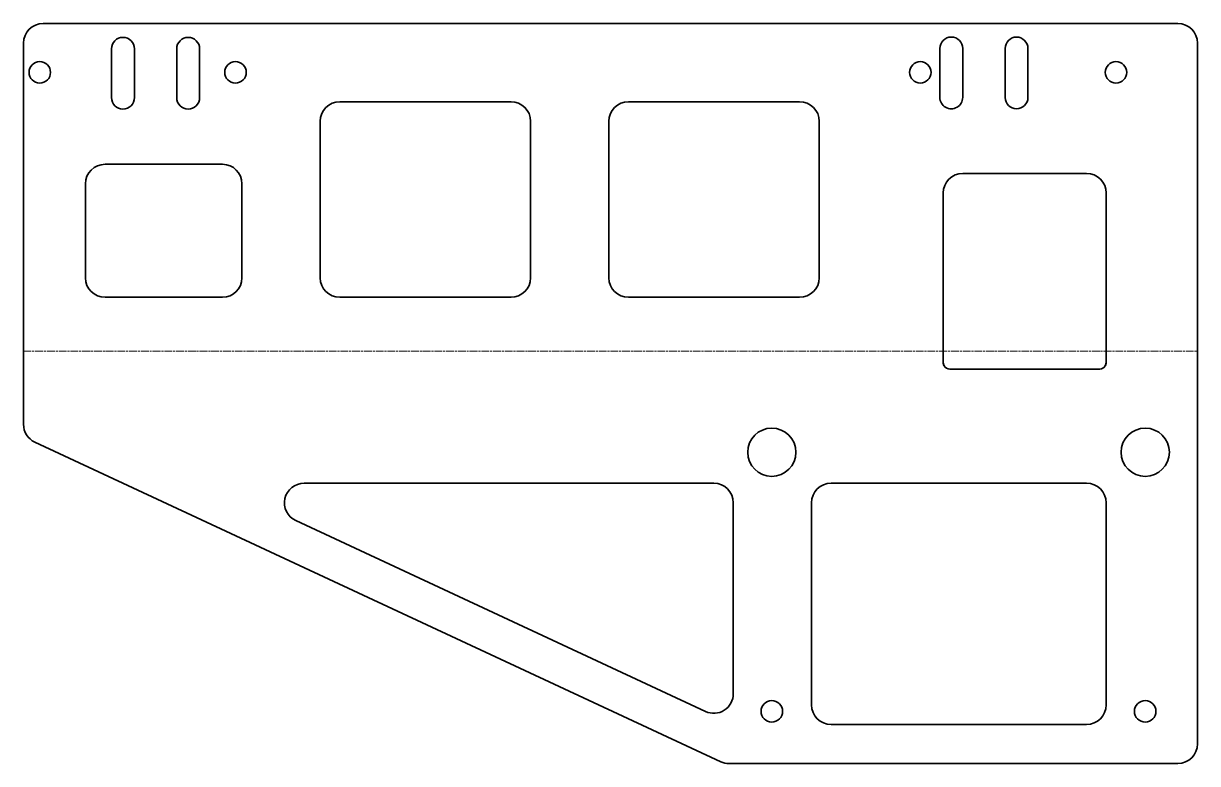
# Model space of a CAD drawing. Header units: millimetres. Extents: x 0 to 360, y 0 to 227.
import ezdxf

# ---------------------------------------------------------------- set-up
doc = ezdxf.new("R2010")
doc.units = ezdxf.units.MM
doc.linetypes.add('Chain', pattern=[13.68, 9.12, -1.14, 2.28, -1.14])
doc.layers.add('SIMUMAK Bend Centerline (ISO)', color=7, linetype='Chain', lineweight=9)
doc.layers.add('SIMUMAK Visible (ISO)', color=7, linetype='Continuous', lineweight=35)

# ---------------------------------------------------------------- blocks, each defined once
blk = doc.blocks.new('TRC-SPE-DER-0020_Sheet_VIEW1')
at = {"layer": 'SIMUMAK Bend Centerline (ISO)', "ltscale": 0.263158}
blk.add_line((-180, 13), (180, 13), dxfattribs=at)
at = {"layer": 'SIMUMAK Visible (ISO)'}
for p, q in [((-174, 113.52), (174, 113.52)), ((-180, -9.45), (-180, 107.52)), ((-153, 90.77), (-153, 105.77)), ((-146, 105.77), (-146, 90.77)), ((-133, 90.77), (-133, 105.77)), ((-126, 105.77), (-126, 90.77)), ((101, 90.85), (101, 105.85)), ((108, 105.85), (108, 90.85)), ((121, 90.85), (121, 105.85)), ((128, 105.85), (128, 90.85)), ((180, 107.52), (180, -107.52)), ((-83, 89.52), (-30.5, 89.52)), ((5.5, 89.52), (58, 89.52)), ((-89, 35.52), (-89, 83.52)), ((-24.5, 83.52), (-24.5, 35.52)), ((-0.5, 35.52), (-0.5, 83.52)), ((64, 83.52), (64, 35.52)), ((-155, 70.32), (-119, 70.32)), ((108, 67.52), (146, 67.52)), ((-161, 35.52), (-161, 64.32)), ((-113, 64.32), (-113, 35.52)), ((102, 9.23), (102, 61.52)), ((152, 61.52), (152, 9.23)), ((-119, 29.52), (-155, 29.52)), ((-30.5, 29.52), (-83, 29.52)), ((58, 29.52), (5.5, 29.52)), ((150, 7.52), (104, 7.52)), ((33.79, -112.96), (-176.54, -14.88)), ((-93.97, -27.52), (31.66, -27.52)), ((67.66, -27.52), (145.96, -27.52)), ((37.66, -33.52), (37.66, -92.11)), ((61.66, -95.52), (61.66, -33.52)), ((151.96, -33.52), (151.96, -95.52)), ((29.12, -97.54), (-96.5, -38.96)), ((145.96, -101.52), (67.66, -101.52)), ((174, -113.52), (36.33, -113.52))]:
    blk.add_line(p, q, dxfattribs=at)
for centre, radius in [((-175, 98.52), 3.3), ((-115, 98.52), 3.3), ((95, 98.52), 3.3), ((155, 98.52), 3.3), ((49.46, -18.02), 7.4), ((163.96, -18.02), 7.4), ((49.46, -97.52), 3.3), ((163.96, -97.52), 3.3)]:
    blk.add_circle(centre, radius, dxfattribs=at)
at = {"layer": 'SIMUMAK Visible (ISO)', "extrusion": (0, 0, -1)}
for centre, radius, start, end in [((174, 107.52), 6, 0, 90), ((-174, 107.52), 6, 90, 180), ((149.5, 105.77), 3.5, 0, 180), ((129.5, 105.77), 3.5, 0, 180), ((-104.5, 105.85), 3.5, 0.0003, 179.9997), ((-124.5, 105.85), 3.5, 0, 180), ((149.5, 90.77), 3.5, 180, 0), ((129.5, 90.77), 3.5, 180, 0), ((-104.5, 90.85), 3.5, 179.9997, 0.0003), ((-124.5, 90.85), 3.5, 180, 0), ((174, -9.45), 6, 295, 360), ((-174, -107.52), 6, 180, 270), ((-36.33, -107.52), 6, 270, 295)]:
    blk.add_arc(centre, radius, start, end, dxfattribs=at)
at = {"layer": 'SIMUMAK Visible (ISO)'}
for centre, radius, start, end in [((-83, 83.52), 6, 90, 180), ((-30.5, 83.52), 6, 0, 90), ((5.5, 83.52), 6, 90, 180), ((58, 83.52), 6, 0, 90), ((-155, 64.32), 6, 90, 180), ((-119, 64.32), 6, 360, 90), ((108, 61.52), 6, 90, 180), ((146, 61.52), 6, 360, 90), ((-155, 35.52), 6, 180, 270), ((-119, 35.52), 6, 270, 360), ((-83, 35.52), 6, 180, 270), ((-30.5, 35.52), 6, 270, 0), ((5.5, 35.52), 6, 180, 270), ((58, 35.52), 6, 270, 360), ((104, 9.52), 2, 211.5938, 270), ((150, 9.52), 2, 270, 328.4062), ((-93.97, -33.52), 6, 90, 245), ((31.66, -33.52), 6, 0, 90), ((67.66, -33.52), 6, 90, 180), ((145.96, -33.52), 6, 360, 90), ((31.66, -92.11), 6, 245, 0), ((67.66, -95.52), 6, 180, 270), ((145.96, -95.52), 6, 270, 0)]:
    blk.add_arc(centre, radius, start, end, dxfattribs=at)
for points in [[(102.3, 8.48), (102.1, 8.93), (102, 9.48), (102, 10)], [(102, 9.23), (102, 8.97), (102.1, 8.7), (102.3, 8.48)], [(152, 10), (152, 9.47), (151.9, 8.93), (151.7, 8.48)], [(151.7, 8.48), (151.9, 8.7), (152, 8.97), (152, 9.23)]]:
    blk.add_open_spline(points, degree=3, dxfattribs=at)

msp = doc.modelspace()

# ---------------------------------------------------------------- block references
msp.add_blockref('TRC-SPE-DER-0020_Sheet_VIEW1', (180, 113.52))

doc.saveas('drawing.dxf')
